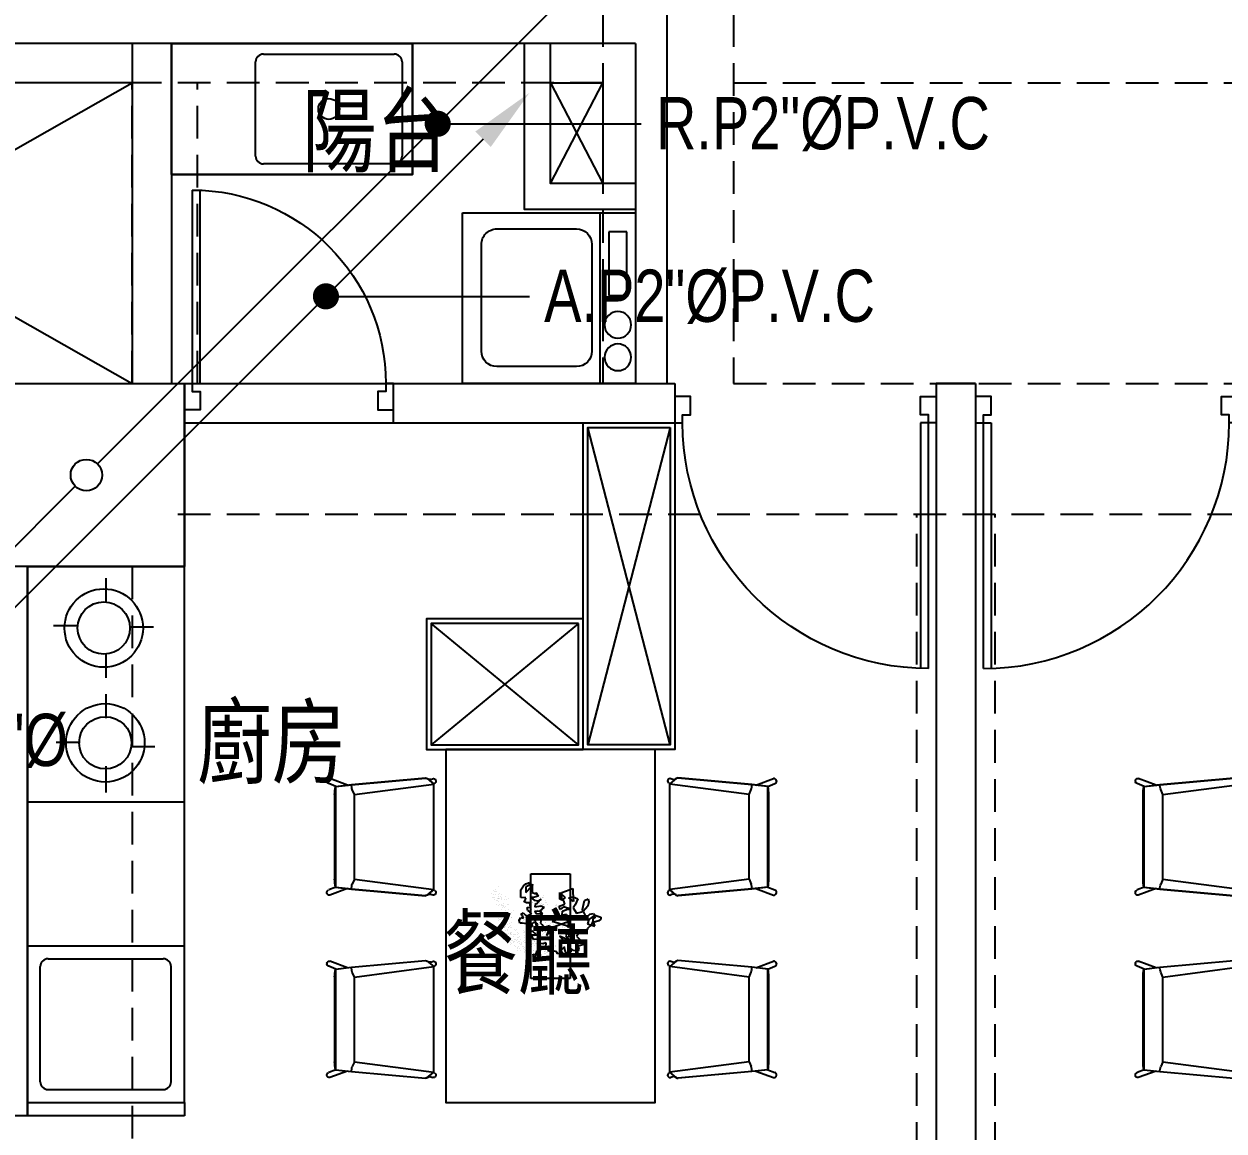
# Model space of a CAD drawing. Header units: millimetres. Extents: x 98197 to 106565, y 53890 to 60222.
# Drawn here: x 99765.8 to 100224.7, y 55384.7 to 55808.1 of the extents above; entities that cross this region are included whole.
import ezdxf

# ---------------------------------------------------------------- set-up
doc = ezdxf.new("R2010")
doc.units = ezdxf.units.MM
doc.header["$LTSCALE"] = 50
doc.header["$MEASUREMENT"] = 0
doc.linetypes.add('HIDDEN', pattern=[0.375, 0.25, -0.125])
doc.layers.get('0').update_dxf_attribs({"color": 8, "linetype": 'CONTINUOUS'})
for name, color, linetype in [('00', 7, 'HIDDEN'), ('36雨排水', 3, 'CONTINUOUS'), ('furniture', 55, 'CONTINUOUS')]:
    doc.layers.add(name, color=color, linetype=linetype)
doc.styles.add('CHINA', font='c2', dxfattribs={"bigfont": 'china'})
doc.styles.add('NOTHING', font='c2.shx', dxfattribs={"bigfont": 'china.shx'})

# ---------------------------------------------------------------- blocks, each defined once
blk = doc.blocks.new('1111111')
at = {"layer": '36雨排水', "linetype": 'Continuous'}
for p, q in [((4902.82, 3830.25), (4712.61, 3640.04)), ((4842.71, 3770.15), (4920.5, 3770.15)), ((4513.91, 3441.34), (4704.12, 3631.56))]:
    blk.add_line(p, q, dxfattribs=at)
at = {"layer": '36雨排水', "linetype": 'Continuous', "const_width": 5}
blk.add_lwpolyline([(4840.21, 3770.15, 1), (4845.21, 3770.15, 1)], format="xyb", close=True, dxfattribs=at)
at = {"layer": '36雨排水', "linetype": 'Continuous'}
blk.add_circle((4708.36, 3635.8), 6, dxfattribs=at)
at = {"layer": '36雨排水', "linetype": 'Continuous', "style": 'CHINA', "width": 0.8}
blk.add_text('R.P2"%%CP.V.C', height=20, dxfattribs=at).set_placement((4926.16, 3760.37))
blk = doc.blocks.new('6546786')
at = {"layer": '36雨排水', "color": 1, "linetype": 'Continuous'}
for p, q in [((95130.6, 56626.67), (94940.39, 56436.46)), ((95070.5, 56566.56), (95148.28, 56566.56))]:
    blk.add_line(p, q, dxfattribs=at)
at = {"layer": '36雨排水', "color": 1, "linetype": 'Continuous', "const_width": 5}
blk.add_lwpolyline([(95068, 56566.56, 1), (95073, 56566.56, 1)], format="xyb", close=True, dxfattribs=at)
at = {"layer": '36雨排水', "color": 1, "linetype": 'Continuous'}
blk.add_solid([(95127.66, 56629.62), (95133.55, 56623.72), (95148.28, 56644.35)], dxfattribs=at)
at = {"layer": '36雨排水', "color": 1, "linetype": 'Continuous', "style": 'CHINA', "width": 0.8}
blk.add_text('A.P2"%%CP.V.C', height=20, dxfattribs=at).set_placement((95153.94, 56556.79))
blk = doc.blocks.new('*U42', base_point=(556940.24, 45415.43))
for p, q in [((556890.24, 45422.93), (556890.24, 45407.93)), ((556990.24, 45422.93), (556990.24, 45407.93)), ((556893.24, 45313.93), (556893.24, 45407.93)), ((556893.24, 45407.93), (556896.24, 45407.93)), ((556896.24, 45407.93), (556896.24, 45313.93))]:
    blk.add_line(p, q)
for points in [[(556890.24, 45407.93), (556893.24, 45407.93), (556893.24, 45410.93), (556896.24, 45410.93), (556896.24, 45417.93), (556890.24, 45417.93)], [(556990.24, 45407.93), (556987.24, 45407.93), (556987.24, 45410.93), (556984.24, 45410.93), (556984.24, 45417.93), (556990.24, 45417.93)]]:
    blk.add_lwpolyline(points)
blk.add_arc((556893.24, 45407.93), 94, -90, 0)
blk = doc.blocks.new('A$C7B003574')
at = {"layer": 'furniture'}
for p, q in [((-223.33, 150.59), (-225.79, 157.36)), ((-224.9, 158.5), (-224.75, 158.5)), ((-222.82, 155.14), (-223.87, 157.84)), ((-184.26, 155.14), (-183.2, 157.84)), ((-183.75, 150.6), (-181.28, 157.36)), ((-182.17, 158.5), (-182.32, 158.5)), ((-222.8, 155.26), (-223.49, 149.1)), ((-222.8, 155.14), (-223.48, 149.11)), ((-184.27, 155.26), (-222.8, 155.26)), ((-222.8, 155.14), (-222.8, 155.26)), ((-184.27, 155.14), (-222.8, 155.14)), ((-187.31, 155.54), (-219.73, 155.54)), ((-184.27, 155.26), (-183.58, 149.11)), ((-184.27, 155.14), (-184.27, 155.26)), ((-184.27, 155.14), (-183.59, 149.11)), ((-223.49, 149.1), (-226.04, 120.82)), ((-223.48, 149.1), (-226.02, 120.82)), ((-219.72, 148.01), (-223.73, 117.67)), ((-219.72, 148.01), (-221.6, 148.8)), ((-187.35, 148.02), (-219.73, 148.02)), ((-187.35, 148.02), (-185.48, 148.8)), ((-187.35, 148.02), (-183.34, 117.67)), ((-183.59, 149.1), (-181.04, 120.82)), ((-183.58, 149.11), (-181.03, 120.83)), ((-225.81, 120.12), (-223.75, 117.67)), ((-225.8, 120.13), (-223.73, 117.67)), ((-181.27, 120.13), (-183.34, 117.67)), ((-181.26, 120.12), (-183.32, 117.67)), ((-225.45, 118.82), (-225.74, 118.09)), ((-224.07, 117.26), (-223.77, 117.69)), ((-183.32, 117.67), (-223.75, 117.67)), ((-183, 117.26), (-183.3, 117.69)), ((-181.62, 118.82), (-181.33, 118.09))]:
    blk.add_line(p, q, dxfattribs=at)
for centre, radius, start, end in [((-224.9, 157.58), 0.918, 90.0028, 194.0571), ((-224.75, 157.58), 0.918, 16.6581, 90.0028), ((-182.32, 157.58), 0.918, 90, 163.3446), ((-182.17, 157.58), 0.918, 345.9457, 90), ((-219.56, 136.75), 18.8, 90.6212, 99.926), ((-187.51, 136.75), 18.8, 80.0768, 89.3815), ((-223.34, 144.03), 5.08, 69.9514, 91.7486), ((-183.73, 144.03), 5.08, 88.2542, 110.0514), ((-225.09, 120.74), 0.956, 174.8545, 220.5619), ((-225.09, 120.74), 0.942, 174.8545, 220.5619), ((-226.88, 119.12), 1.46, 348.2591, 41.1927), ((-180.19, 119.12), 1.46, 138.8101, 191.7437), ((-181.98, 120.74), 0.942, 319.4409, 5.1483), ((-181.98, 120.74), 0.956, 319.4409, 5.1483), ((-224.84, 117.8), 0.947, 162.1265, 324.9056), ((-182.23, 117.8), 0.947, 215.0972, 17.8763)]:
    blk.add_arc(centre, radius, start, end, dxfattribs=at)
blk = doc.blocks.new('*U43', base_point=(557135.24, 45415.43))
for p, q in [((557169.24, 45422.93), (557169.24, 45496.93)), ((557172.24, 45496.93), (557172.24, 45422.93)), ((557095.24, 45407.93), (557095.24, 45422.93)), ((557169.24, 45422.93), (557095.24, 45422.93)), ((557172.24, 45422.93), (557169.24, 45422.93)), ((557175.24, 45407.93), (557175.24, 45422.93)), ((557175.24, 45407.93), (557095.24, 45407.93))]:
    blk.add_line(p, q)
for points in [[(557095.24, 45422.93), (557098.24, 45422.93), (557098.24, 45419.93), (557101.24, 45419.93), (557101.24, 45412.93), (557095.24, 45412.93)], [(557175.24, 45422.93), (557172.24, 45422.93), (557172.24, 45419.93), (557169.24, 45419.93), (557169.24, 45412.93), (557175.24, 45412.93)]]:
    blk.add_lwpolyline(points)
blk.add_arc((557172.24, 45422.93), 74, 90, 180)
blk = doc.blocks.new('A$C7FF613AF')
at = {"layer": 'furniture'}
for p, q in [((5.33, 109.63), (-9.67, 109.63)), ((-9.67, 109.63), (-9.67, 69.63)), ((5.33, 69.63), (5.33, 109.63)), ((-10.49, 101.16), (-10.49, 101.16)), ((-10.38, 101.27), (-10.38, 101.27)), ((-8.53, 102.37), (-8.78, 100.31)), ((-7.4, 99.06), (-8.53, 102.37)), ((-6.9, 102.06), (-7.4, 99.06)), ((-5.96, 100.49), (-6.9, 102.06)), ((-17.46, 96.65), (-17.46, 96.65)), ((-16.14, 96.87), (-16.14, 96.87)), ((-15.52, 97.25), (-15.52, 97.25)), ((-14.85, 97.86), (-14.85, 97.86)), ((-14.84, 98.09), (-14.84, 98.09)), ((-14.81, 98.79), (-14.81, 98.79)), ((-14.45, 97.53), (-14.45, 97.53)), ((-14.03, 98.2), (-14.03, 98.2)), ((-13.64, 98.78), (-13.64, 98.78)), ((-13.58, 96.85), (-13.58, 96.85)), ((-13.45, 96.62), (-13.45, 96.62)), ((-13.27, 96.45), (-13.27, 96.45)), ((-12.83, 97.53), (-12.83, 97.53)), ((-12.67, 98.38), (-12.67, 98.38)), ((-12.41, 97.26), (-12.41, 97.26)), ((-12.31, 99.21), (-12.31, 99.21)), ((-12.29, 99.82), (-12.29, 99.82)), ((-12.23, 97.89), (-12.23, 97.89)), ((-12.15, 98.45), (-12.15, 98.45)), ((-11.7, 98.8), (-11.7, 98.8)), ((-11.44, 98.41), (-11.44, 98.41)), ((-11.34, 98.56), (-11.34, 98.56)), ((-10.94, 98.88), (-10.94, 98.88)), ((-10.88, 96.95), (-10.88, 96.95)), ((-10.52, 100.04), (-10.52, 100.04)), ((-10.45, 97.5), (-10.45, 97.5)), ((-10.26, 97.33), (-10.26, 97.33)), ((-10.1, 99.77), (-10.1, 99.77)), ((-9.98, 98.74), (-9.98, 98.74)), ((-9.74, 99.8), (-9.74, 99.8)), ((-9.72, 97.53), (-9.72, 97.53)), ((-9.67, 97.88), (-9.67, 97.88)), ((-9.49, 100.25), (-9.49, 100.25)), ((-9.46, 98.8), (-9.46, 98.8)), ((-9.39, 96.53), (-9.39, 96.53)), ((-9.29, 97.27), (-9.29, 97.27)), ((-8.78, 100.31), (-5.96, 100.49)), ((-8.65, 98.91), (-8.65, 98.91)), ((-8.58, 98.8), (-8.58, 98.8)), ((-8.26, 96.98), (-8.26, 96.98)), ((-7.72, 96.44), (-7.72, 96.44)), ((-7.44, 98.37), (-7.44, 98.37)), ((-7.41, 100.04), (-7.41, 100.04)), ((-7.29, 99.09), (-7.29, 99.09)), ((-7.26, 98.21), (-7.26, 98.21)), ((-7.04, 99.9), (-7.04, 99.9)), ((-6.99, 99.78), (-6.99, 99.78)), ((-6.97, 97.97), (-6.97, 97.97)), ((-6.77, 99.16), (-6.77, 99.16)), ((-6.39, 97.41), (-6.39, 97.41)), ((-6.18, 97.27), (-6.18, 97.27)), ((-5.16, 96.4), (-6.08, 96.28)), ((-5.95, 99.27), (-5.95, 99.27)), ((-5.84, 96.69), (-5.84, 96.69)), ((-5.77, 98.9), (-5.77, 98.9)), ((-5.7, 96.97), (-5.7, 96.97)), ((-5.47, 98.81), (-5.47, 98.81)), ((-5.39, 96.5), (-5.39, 96.5)), ((-3.88, 96.09), (-5.16, 96.4)), ((-5.03, 96.8), (-5.03, 96.8)), ((-4.6, 99.44), (-4.6, 99.44)), ((-4.44, 99.25), (-4.44, 99.25)), ((-2.85, 98.68), (-4.43, 97.56)), ((-4.43, 97.56), (-3.82, 96.95)), ((-4.42, 99.93), (-4.42, 99.93)), ((-4.36, 98.01), (-4.36, 98.01)), ((-4.3, 100.05), (-4.3, 100.05)), ((-4.25, 99.08), (-4.25, 99.08)), ((-4.07, 99.51), (-4.07, 99.51)), ((-3.82, 96.95), (-3.88, 96.09)), ((-3.87, 99.78), (-3.87, 99.78)), ((-3.67, 96.98), (-3.67, 96.98)), ((-3.49, 97.55), (-3.49, 97.55)), ((-3.38, 98.29), (-3.38, 98.29)), ((-3.26, 99.62), (-3.26, 99.62)), ((-3.15, 97.04), (-3.15, 97.04)), ((-2.6, 98.04), (-3.09, 99.32)), ((-3.09, 99.32), (-2.85, 98.68)), ((-3.07, 99), (-3.07, 99)), ((-3.07, 97.28), (-3.07, 97.28)), ((-3, 97.07), (-3, 97.07)), ((-1.26, 97.98), (-2.6, 98.04)), ((-2.39, 97.37), (-2.39, 97.37)), ((-2.34, 97.15), (-2.34, 97.15)), ((-2.2, 97.21), (-2.2, 97.21)), ((-1.8, 97.99), (-1.8, 97.99)), ((-1.33, 96.41), (-1.33, 96.41)), ((0.2, 99.5), (-1.26, 99.14)), ((-1.26, 99.14), (-1.26, 97.98)), ((-0.98, 97.33), (-0.98, 97.33)), ((-0.46, 97.4), (-0.46, 97.4)), ((-0.39, 97.1), (-0.39, 97.1)), ((0.5, 100.3), (0.2, 99.5)), ((2.63, 100.05), (0.5, 100.3)), ((1.72, 98.96), (2.63, 100.05)), ((3.12, 97.5), (1.72, 98.96)), ((3.3, 98.53), (3.12, 97.5)), ((3.79, 100.05), (3.3, 98.53)), ((5.56, 99.44), (3.79, 100.05)), ((5.74, 98.35), (5.56, 99.44)), ((6.59, 99.02), (5.74, 98.35)), ((8.42, 99.08), (6.59, 99.02)), ((8.12, 96.7), (8.6, 98.41)), ((8.79, 97.19), (8.12, 96.7)), ((8.6, 98.41), (8.42, 99.08)), ((10.68, 96.64), (8.79, 97.19)), ((11.22, 95.36), (10.68, 96.64)), ((-21.07, 92.1), (-21.07, 92.1)), ((-20.56, 92.5), (-20.56, 92.5)), ((-20.42, 92.11), (-20.42, 92.11)), ((-20.26, 92.2), (-20.26, 92.2)), ((-20.24, 91.94), (-20.24, 91.94)), ((-20.14, 92.23), (-20.14, 92.23)), ((-19.92, 91.99), (-19.92, 91.99)), ((-19.82, 94.85), (-19.82, 94.85)), ((-19.47, 94.86), (-19.47, 94.86)), ((-19.3, 94.92), (-19.3, 94.92)), ((-19.28, 94.69), (-19.28, 94.69)), ((-18.9, 92.38), (-18.9, 92.38)), ((-18.69, 94.91), (-18.69, 94.91)), ((-18.63, 92.98), (-18.63, 92.98)), ((-18.49, 95.03), (-18.49, 95.03)), ((-18.41, 93.9), (-18.41, 93.9)), ((-18.38, 92.45), (-18.38, 92.45)), ((-18.25, 95.01), (-18.25, 95.01)), ((-17.83, 94.74), (-17.83, 94.74)), ((-17.57, 92.56), (-17.57, 92.56)), ((-17.49, 95.83), (-17.49, 95.83)), ((-17.44, 92.51), (-17.44, 92.51)), ((-17.42, 93.9), (-17.42, 93.9)), ((-17.42, 92.99), (-17.42, 92.99)), ((-17.36, 91.98), (-17.36, 91.98)), ((-17.23, 92.82), (-17.23, 92.82)), ((-17.13, 95.2), (-17.13, 95.2)), ((-17.12, 96.28), (-17.12, 96.28)), ((-17.02, 92.24), (-17.02, 92.24)), ((-16.61, 95.27), (-16.61, 95.27)), ((-16.46, 95.74), (-16.46, 95.74)), ((-16.31, 93.78), (-16.31, 93.78)), ((-16.28, 95.57), (-16.28, 95.57)), ((-16.21, 92.74), (-16.21, 92.74)), ((-16.08, 94.94), (-16.08, 94.94)), ((-16.01, 93.01), (-16.01, 93.01)), ((-15.8, 95.38), (-15.8, 95.38)), ((-15.69, 92.81), (-15.69, 92.81)), ((-15.41, 94.78), (-15.41, 94.78)), ((-15.14, 95.02), (-15.14, 95.02)), ((-14.88, 92.91), (-14.88, 92.91)), ((-14.79, 95.93), (-14.79, 95.93)), ((-14.72, 94.75), (-14.72, 94.75)), ((-14.72, 94), (-14.72, 94)), ((-14.66, 92.07), (-14.66, 92.07)), ((-14.44, 95.56), (-14.44, 95.56)), ((-14.41, 93.86), (-14.41, 93.86)), ((-14.33, 92.51), (-14.33, 92.51)), ((-14.23, 93.69), (-14.23, 93.69)), ((-14, 96.29), (-14, 96.29)), ((-13.92, 95.63), (-13.92, 95.63)), ((-13.52, 94.93), (-13.52, 94.93)), ((-13.11, 95.73), (-13.11, 95.73)), ((-12.4, 95.65), (-12.4, 95.65)), ((-12.36, 91.99), (-12.36, 91.99)), ((-12.18, 93.27), (-12.18, 93.27)), ((-12.18, 91.82), (-12.18, 91.82)), ((-12.17, 95.96), (-12.17, 95.96)), ((-12.11, 94.04), (-12.11, 94.04)), ((-12.04, 92.11), (-12.04, 92.11)), ((-12.02, 95.02), (-12.02, 95.02)), ((-11.75, 95.91), (-11.75, 95.91)), ((-11.6, 94.76), (-11.6, 94.76)), ((-11.4, 94.74), (-11.4, 94.74)), ((-11.23, 95.98), (-11.23, 95.98)), ((-11.22, 94.57), (-11.22, 94.57)), ((-11.22, 92.52), (-11.22, 92.52)), ((-10.89, 96.29), (-10.89, 96.29)), ((-10.83, 93.45), (-10.83, 93.45)), ((-10.82, 95.02), (-10.82, 95.02)), ((-10.79, 92.25), (-10.79, 92.25)), ((-10.75, 93.1), (-10.75, 93.1)), ((-10.41, 96.09), (-10.41, 96.09)), ((-10.35, 93.77), (-10.35, 93.77)), ((-10.31, 93.51), (-10.31, 93.51)), ((-10.08, 93.79), (-10.08, 93.79)), ((-9.61, 95.95), (-9.61, 95.95)), ((-9.55, 94.02), (-9.55, 94.02)), ((-9.49, 93.62), (-9.49, 93.62)), ((-9.48, 92.1), (-9.48, 92.1)), ((-8.64, 94.76), (-9.43, 92.93)), ((-9.43, 92.93), (-7.54, 92.93)), ((-9.35, 92.86), (-9.35, 92.86)), ((-9.17, 92.69), (-9.17, 92.69)), ((-9.06, 96.27), (-9.06, 96.27)), ((-7.54, 92.93), (-9.06, 91.53)), ((-8.91, 95.03), (-8.91, 95.03)), ((-7.3, 94.69), (-8.64, 94.76)), ((-8.54, 96.34), (-8.54, 96.34)), ((-8.49, 94.76), (-8.49, 94.76)), ((-8.4, 95.62), (-8.4, 95.62)), ((-8.3, 91.9), (-8.3, 91.9)), ((-8.21, 95.45), (-8.21, 95.45)), ((-8.2, 95.06), (-8.2, 95.06)), ((-8.14, 93.13), (-8.14, 93.13)), ((-8.13, 93.8), (-8.13, 93.8)), ((-8.1, 92.53), (-8.1, 92.53)), ((-7.78, 96.3), (-7.78, 96.3)), ((-7.68, 92.26), (-7.68, 92.26)), ((-7.61, 93.87), (-7.61, 93.87)), ((-7.34, 94.65), (-7.34, 94.65)), ((-6.38, 94.88), (-7.3, 94.69)), ((-6.97, 93.79), (-6.97, 93.79)), ((-6.85, 94.12), (-6.85, 94.12)), ((-6.8, 93.98), (-6.8, 93.98)), ((-6.78, 92.19), (-6.78, 92.19)), ((-6.08, 96.28), (-6.5, 95.55)), ((-6.5, 95.55), (-6.38, 94.88)), ((-6.35, 93.74), (-6.35, 93.74)), ((-6.16, 93.57), (-6.16, 93.57)), ((-5.79, 95.04), (-5.79, 95.04)), ((-5.64, 95.05), (-5.64, 95.05)), ((-5.58, 93.12), (-5.58, 93.12)), ((-5.44, 94.15), (-5.44, 94.15)), ((-5.37, 94.77), (-5.37, 94.77)), ((-5.29, 92.77), (-5.29, 92.77)), ((-5.21, 96.33), (-5.21, 96.33)), ((-4.99, 92.53), (-4.99, 92.53)), ((-4.92, 94.22), (-4.92, 94.22)), ((-4.66, 96.3), (-4.66, 96.3)), ((-4.57, 92.26), (-4.57, 92.26)), ((-4.34, 95.53), (-4.34, 95.53)), ((-4.3, 91.86), (-4.3, 91.86)), ((-4.29, 96.08), (-4.29, 96.08)), ((-4.23, 94.15), (-4.23, 94.15)), ((-4.17, 92.23), (-4.17, 92.23)), ((-4.11, 94.33), (-4.11, 94.33)), ((-3.85, 93.8), (-3.85, 93.8)), ((-2.67, 90.62), (-3.76, 93.17)), ((-3.76, 93.17), (-1.02, 89.89)), ((-3.19, 91.86), (-3.19, 91.86)), ((-2.94, 95.14), (-2.94, 95.14)), ((-2.88, 93.22), (-2.88, 93.22)), ((-2.79, 91.89), (-1.75, 93.42)), ((-2.54, 89.34), (-2.79, 91.89)), ((-1.2, 92.2), (-2.67, 90.62)), ((-1.87, 92.54), (-1.87, 92.54)), ((-1.83, 92.04), (-1.83, 92.04)), ((-1.75, 93.42), (-1.2, 92.2)), ((-1.73, 96.07), (-1.73, 96.07)), ((-1.61, 92.21), (-1.61, 92.21)), ((-1.55, 96.31), (-1.55, 96.31)), ((-1.45, 92.27), (-1.45, 92.27)), ((-1.31, 92.11), (-1.31, 92.11)), ((-1.29, 92.74), (-1.29, 92.74)), ((-1.11, 92.57), (-1.11, 92.57)), ((-0.5, 92.22), (-0.5, 92.22)), ((-0.24, 91.77), (-0.24, 91.77)), ((1.27, 93.54), (3.07, 95.27)), ((5.02, 95.16), (1.27, 93.54)), ((3.07, 95.27), (4.9, 93.41)), ((3.71, 93.23), (5.02, 95.16)), ((4.52, 91.41), (3.71, 93.23)), ((4.9, 93.41), (4.52, 91.41)), ((7.75, 93.54), (9.09, 94.88)), ((8.67, 92.44), (7.75, 93.54)), ((10.07, 92.26), (8.67, 92.44)), ((9.09, 94.88), (11.22, 95.36)), ((11.41, 91.77), (10.07, 92.26)), ((11.89, 90.49), (11.41, 91.77)), ((-22.06, 87.49), (-22.06, 87.49)), ((-21.63, 87.22), (-21.63, 87.22)), ((-20.15, 89.63), (-20.15, 89.63)), ((-19.86, 90.06), (-19.86, 90.06)), ((-19.75, 90), (-19.75, 90)), ((-19.37, 91.14), (-19.37, 91.14)), ((-19.34, 89.74), (-19.34, 89.74)), ((-19.33, 89.73), (-19.33, 89.73)), ((-19.33, 87.47), (-19.33, 87.47)), ((-19.15, 87.31), (-19.15, 87.31)), ((-18.94, 87.5), (-18.94, 87.5)), ((-18.62, 91.27), (-18.62, 91.27)), ((-18.57, 91.05), (-18.57, 91.05)), ((-18.52, 87.23), (-18.52, 87.23)), ((-18.5, 89.13), (-18.5, 89.13)), ((-18.44, 87.2), (-18.44, 87.2)), ((-18.42, 87.27), (-18.42, 87.27)), ((-18.37, 90.23), (-18.37, 90.23)), ((-18.19, 90.06), (-18.19, 90.06)), ((-17.98, 89.91), (-17.98, 89.91)), ((-17.81, 88.76), (-17.81, 88.76)), ((-17.46, 89.98), (-17.46, 89.98)), ((-17.32, 89.26), (-17.32, 89.26)), ((-17.3, 90.05), (-17.3, 90.05)), ((-17.24, 88.12), (-17.24, 88.12)), ((-15.95, 91.09), (-15.95, 91.09)), ((-15.5, 91.27), (-15.5, 91.27)), ((-15.37, 91.11), (-15.37, 91.11)), ((-13.91, 88.47), (-14.17, 87.31)), ((-14.17, 87.31), (-13.5, 86.38)), ((-12.98, 88.47), (-13.91, 88.47)), ((-13.85, 87.87), (-13.85, 87.87)), ((-13.27, 87.22), (-13.27, 87.22)), ((-13.03, 87.98), (-13.03, 87.98)), ((-11.27, 88.78), (-12.98, 88.47)), ((-12.71, 87.51), (-12.71, 87.51)), ((-12.39, 91.28), (-12.39, 91.28)), ((-12.29, 87.24), (-12.29, 87.24)), ((-12.26, 88.26), (-12.26, 88.26)), ((-11.92, 88.25), (-11.92, 88.25)), ((-11.67, 88.16), (-11.67, 88.16)), ((-11.58, 88.78), (-11.58, 88.78)), ((-10.46, 87.51), (-11.32, 86.11)), ((-11.31, 91.02), (-11.31, 91.02)), ((-9.63, 87.91), (-11.27, 88.78)), ((-11.27, 87.35), (-11.27, 87.35)), ((-11.26, 90.8), (-11.26, 90.8)), ((-11.15, 88.22), (-11.15, 88.22)), ((-11.08, 87.18), (-11.08, 87.18)), ((-10.74, 87.69), (-9.63, 87.91)), ((-9.63, 86.28), (-10.74, 87.69)), ((-10.69, 91.17), (-10.69, 91.17)), ((-10.63, 89.24), (-10.63, 89.24)), ((-10.56, 87.32), (-10.56, 87.32)), ((-9.67, 87.15), (-10.46, 87.51)), ((-10.34, 88.33), (-10.34, 88.33)), ((-9.79, 91.65), (-10.1, 90.37)), ((-10.1, 90.37), (-9.12, 89.64)), ((-9.9, 90.98), (-9.9, 90.98)), ((-9.06, 91.53), (-9.79, 91.65)), ((-9.42, 90.17), (-9.42, 90.17)), ((-9.38, 91.05), (-9.38, 91.05)), ((-9.36, 88.24), (-9.36, 88.24)), ((-9.28, 91.28), (-9.28, 91.28)), ((-9.26, 89.14), (-9.26, 89.14)), ((-9.12, 89.64), (-9.25, 88.73)), ((-9.25, 88.73), (-8.39, 87.94)), ((-8.98, 88.51), (-8.98, 88.51)), ((-8.57, 91.15), (-8.57, 91.15)), ((-8.47, 88.78), (-8.47, 88.78)), ((-8.46, 88.58), (-8.46, 88.58)), ((-8.39, 87.94), (-7.17, 88.91)), ((-8.26, 88.23), (-8.26, 88.23)), ((-7.78, 88.42), (-8.21, 86.96)), ((-8.07, 91.2), (-8.07, 91.2)), ((-8.01, 89.28), (-8.01, 89.28)), ((-7.42, 89.76), (-7.78, 88.42)), ((-7.65, 88.69), (-7.65, 88.69)), ((-7.17, 88.91), (-7.42, 89.76)), ((-7.3, 90.98), (-7.3, 90.98)), ((-7.21, 91.33), (-7.21, 91.33)), ((-7.12, 90.82), (-7.12, 90.82)), ((-6.69, 91.4), (-6.69, 91.4)), ((-6.49, 87.52), (-6.49, 87.52)), ((-6.29, 88.86), (-6.29, 88.86)), ((-6.25, 90.02), (-6.25, 90.02)), ((-6.16, 91.29), (-6.16, 91.29)), ((-6.06, 87.25), (-6.06, 87.25)), ((-5.59, 91.53), (-6.02, 90.74)), ((-6.02, 90.74), (-2.54, 89.34)), ((-5.96, 88.55), (-5.16, 89.46)), ((-5.83, 87.51), (-5.96, 88.55)), ((-5.88, 91.51), (-5.88, 91.51)), ((-5.55, 86.33), (-5.83, 87.51)), ((-5.77, 88.93), (-5.77, 88.93)), ((-4.19, 90.49), (-5.59, 91.53)), ((-5.51, 91.19), (-5.51, 91.19)), ((-5.45, 89.26), (-5.45, 89.26)), ((-5.39, 87.34), (-5.39, 87.34)), ((-5.35, 88.79), (-5.35, 88.79)), ((-5.26, 89.11), (-5.26, 89.11)), ((-5.16, 89.46), (-4.19, 90.49)), ((-5.07, 88.94), (-5.07, 88.94)), ((-4.96, 89.04), (-4.96, 89.04)), ((-4.52, 91.69), (-4.52, 91.69)), ((-4.2, 88.14), (-4.2, 88.14)), ((-4.18, 90.03), (-4.18, 90.03)), ((-4.11, 91.69), (-4.11, 91.69)), ((-4.1, 90.3), (-4.1, 90.3)), ((-4.04, 88.37), (-4.04, 88.37)), ((-4, 91.75), (-4, 91.75)), ((-3.6, 89.22), (-3.6, 89.22)), ((-3.37, 87.52), (-3.37, 87.52)), ((-3.24, 90.9), (-3.24, 90.9)), ((-3.21, 87.23), (-3.21, 87.23)), ((-3.08, 89.29), (-3.08, 89.29)), ((-3.05, 91.3), (-3.05, 91.3)), ((-2.95, 87.26), (-2.95, 87.26)), ((-2.81, 91.29), (-2.81, 91.29)), ((-2.69, 87.44), (-2.69, 87.44)), ((-2.27, 89.39), (-2.27, 89.39)), ((-2.24, 88.79), (-2.24, 88.79)), ((-1.57, 87.75), (3.91, 89.46)), ((1.54, 86.84), (-1.57, 87.75)), ((-1.55, 90.29), (-1.55, 90.29)), ((-1.48, 88.36), (-1.48, 88.36)), ((-1.19, 89.02), (-1.19, 89.02)), ((-1.07, 90.03), (-1.07, 90.03)), ((-1.02, 89.89), (5.38, 87.57)), ((-0.91, 89.57), (-0.91, 89.57)), ((-0.64, 89.76), (-0.64, 89.76)), ((-0.39, 89.64), (-0.39, 89.64)), ((-0.26, 87.53), (-0.26, 87.53)), ((-0.2, 91.32), (-0.2, 91.32)), ((-0.2, 88.11), (-0.2, 88.11)), ((-0.13, 89.4), (-0.13, 89.4)), ((-0.07, 87.47), (-0.07, 87.47)), ((-0.02, 87.94), (-0.02, 87.94)), ((0.07, 91.3), (0.07, 91.3)), ((0.16, 87.26), (0.16, 87.26)), ((0.43, 89.75), (0.43, 89.75)), ((0.76, 90.86), (0.76, 90.86)), ((0.87, 88.8), (0.87, 88.8)), ((0.94, 90.69), (0.94, 90.69)), ((1.16, 90.38), (1.16, 90.38)), ((1.22, 88.46), (1.22, 88.46)), ((1.35, 87.28), (1.35, 87.28)), ((5.38, 87.57), (1.54, 86.84)), ((2.31, 90), (2.31, 90)), ((2.47, 89.77), (2.47, 89.77)), ((2.81, 88.98), (2.81, 88.98)), ((3.12, 90.1), (3.12, 90.1)), ((3.84, 88.49), (3.84, 88.49)), ((3.86, 88.02), (3.86, 88.02)), ((3.91, 89.46), (4.64, 90.19)), ((3.99, 88.8), (3.99, 88.8)), ((4.04, 87.64), (4.04, 87.64)), ((4.64, 90.19), (4.71, 86.66)), ((5.19, 87.55), (5.19, 87.55)), ((13.3, 89.22), (11.89, 90.49)), ((11.89, 88.73), (14.7, 89.7)), ((12.5, 87.08), (11.89, 88.73)), ((14.12, 87.48), (13.3, 89.22)), ((15, 87.94), (14.09, 88.18)), ((14.09, 88.18), (14.15, 86.78)), ((14.7, 89.7), (14.12, 87.48)), ((16.34, 87.63), (15, 87.94)), ((17.01, 87.02), (16.34, 87.63)), ((-21.92, 86.81), (-21.92, 86.81)), ((-21.52, 84.27), (-21.52, 84.27)), ((-21.25, 84.99), (-21.25, 84.99)), ((-21.14, 87.1), (-21.14, 87.1)), ((-21.11, 86.91), (-21.11, 86.91)), ((-21.08, 85.17), (-21.08, 85.17)), ((-21.02, 83.25), (-21.02, 83.25)), ((-21, 84.34), (-21, 84.34)), ((-20.83, 84.72), (-20.83, 84.72)), ((-20.29, 84.72), (-20.29, 84.72)), ((-20.19, 84.45), (-20.19, 84.45)), ((-20.12, 86.25), (-20.12, 86.25)), ((-20.1, 84.55), (-20.1, 84.55)), ((-19.75, 87.09), (-19.75, 87.09)), ((-19.73, 86.21), (-19.73, 86.21)), ((-19.67, 84.28), (-19.67, 84.28)), ((-19.31, 83.75), (-19.31, 83.75)), ((-19.23, 87.16), (-19.23, 87.16)), ((-19.23, 83.75), (-19.23, 83.75)), ((-18.83, 84.62), (-18.83, 84.62)), ((-18.32, 83.34), (-18.32, 83.34)), ((-18.31, 84.69), (-18.31, 84.69)), ((-18.28, 86.51), (-18.28, 86.51)), ((-18.13, 84.99), (-18.13, 84.99)), ((-17.71, 84.72), (-17.71, 84.72)), ((-17.49, 84.8), (-17.49, 84.8)), ((-17.17, 86.2), (-17.17, 86.2)), ((-17.11, 84.27), (-17.11, 84.27)), ((-17, 86.26), (-17, 86.26)), ((-16.19, 83.76), (-16.19, 83.76)), ((-12.93, 85.62), (-13.53, 85.02)), ((-13.53, 85.02), (-12.69, 84.55)), ((-13.5, 86.38), (-12.46, 86.66)), ((-13.2, 85.29), (-13.2, 85.29)), ((-12.46, 86.66), (-12.93, 85.62)), ((-12.92, 85.4), (-12.92, 85.4)), ((-12.69, 84.55), (-11.7, 85.48)), ((-12.11, 85.51), (-12.11, 85.51)), ((-11.85, 86.33), (-11.85, 86.33)), ((-11.7, 85.48), (-11.01, 86.07)), ((-11.32, 86.11), (-10.34, 85.32)), ((-10.89, 83.74), (-11.13, 82.58)), ((-11.01, 86.07), (-10.15, 85.78)), ((-10.04, 84.16), (-10.89, 83.74)), ((-10.89, 83.74), (-10.89, 83.74)), ((-10.77, 86.27), (-10.77, 86.27)), ((-10.34, 85.32), (-9.49, 85.2)), ((-10.21, 86.39), (-10.21, 86.39)), ((-10.15, 85.78), (-9.63, 86.28)), ((-9.49, 85.2), (-10.04, 84.16)), ((-9.83, 83.22), (-9.83, 83.22)), ((-8.21, 86.96), (-9.67, 87.15)), ((-9.49, 85.2), (-9.49, 85.2)), ((-9.49, 85.2), (-9.49, 85.2)), ((-9.31, 83.29), (-9.31, 83.29)), ((-8.5, 83.4), (-8.5, 83.4)), ((-5.59, 86.17), (-8.21, 86.96)), ((-8.21, 86.96), (-5.55, 86.33)), ((-8.21, 83.98), (-7.78, 84.77)), ((-7.6, 84.04), (-8.21, 83.98)), ((-8.06, 86.04), (-8.06, 86.04)), ((-7.88, 85.42), (-7.88, 85.42)), ((-7.78, 84.77), (-5.16, 84.95)), ((-7.66, 86.28), (-7.66, 86.28)), ((-6.38, 83.92), (-7.6, 84.04)), ((-7.54, 86.11), (-7.54, 86.11)), ((-7.17, 83.59), (-7.17, 83.59)), ((-7.14, 83.57), (-7.14, 83.57)), ((-6.98, 83.43), (-6.98, 83.43)), ((-6.85, 83.77), (-6.85, 83.77)), ((-6.73, 86.22), (-6.73, 86.22)), ((-6.62, 83.64), (-6.62, 83.64)), ((-6.59, 86.41), (-6.59, 86.41)), ((-6.53, 84.49), (-6.53, 84.49)), ((-5.65, 83.31), (-6.38, 83.92)), ((-6.21, 86.35), (-6.21, 86.35)), ((-6.17, 83.74), (-5.59, 86.17)), ((-5.16, 84.95), (-6.17, 83.74)), ((-6.11, 82.63), (-6.11, 82.63)), ((-6.03, 86.18), (-6.03, 86.18)), ((-5.8, 83.75), (-5.8, 83.75)), ((-5.68, 85.01), (-5.68, 85.01)), ((-4.68, 82.4), (-5.65, 83.31)), ((-5.37, 86.4), (-5.37, 86.4)), ((-5.33, 85.41), (-5.33, 85.41)), ((-5.26, 84.75), (-5.26, 84.75)), ((-5.26, 83.48), (-5.26, 83.48)), ((-5.16, 85.38), (-5.16, 85.38)), ((-4.85, 86.46), (-4.85, 86.46)), ((-4.55, 86.28), (-4.55, 86.28)), ((-4.04, 86.57), (-4.04, 86.57)), ((-3.98, 86.45), (-3.98, 86.45)), ((-3.02, 87.06), (-3.02, 87.06)), ((-2.68, 86.75), (-2.68, 86.75)), ((-2.16, 86.82), (-2.16, 86.82)), ((-2.15, 86.26), (-2.15, 86.26)), ((-1.43, 86.29), (-1.43, 86.29)), ((-1.42, 86.43), (-1.42, 86.43)), ((-1.34, 86.93), (-1.34, 86.93)), ((-1.16, 85.35), (-1.16, 85.35)), ((-0.62, 83.78), (-0.62, 83.78)), ((-0.42, 84.46), (-0.42, 84.46)), ((0.01, 87.11), (0.01, 87.11)), ((0.06, 83.62), (0.06, 83.62)), ((0.54, 87.17), (0.54, 87.17)), ((0.85, 87.14), (0.85, 87.14)), ((1.48, 83.31), (1.17, 81.97)), ((1.28, 86.53), (1.28, 86.53)), ((2.82, 82.21), (1.48, 83.31)), ((1.68, 86.29), (1.68, 86.29)), ((1.85, 86.23), (1.85, 86.23)), ((2.03, 86.06), (2.03, 86.06)), ((3.91, 85.14), (2.21, 85.44)), ((2.21, 85.44), (2.45, 83.92)), ((2.45, 83.92), (3.97, 83.25)), ((5.56, 83.19), (2.82, 82.21)), ((4.71, 86.66), (3.91, 85.14)), ((3.97, 83.25), (5.56, 83.19)), ((4.86, 87.11), (4.86, 87.11)), ((6.47, 82.64), (7.69, 84.65)), ((7.26, 81.55), (6.47, 82.64)), ((7.69, 84.65), (10.31, 84.1)), ((10.31, 84.1), (10.07, 83.25)), ((10.07, 83.25), (10.86, 79.78)), ((10.31, 84.1), (11.04, 85.62)), ((12.02, 81.97), (10.31, 84.1)), ((11.04, 85.62), (11.77, 86.05)), ((11.77, 86.05), (12.81, 85.02)), ((14.76, 85.5), (12.5, 87.08)), ((12.81, 85.02), (14.27, 84.77)), ((14.15, 86.78), (15.16, 86.11)), ((14.27, 84.77), (14.76, 85.5)), ((14.76, 85.5), (17.07, 86.17)), ((15.16, 86.11), (14.76, 85.5)), ((17.07, 86.17), (17.01, 87.02)), ((-24.54, 78.69), (-24.54, 78.69)), ((-23.92, 78.73), (-23.92, 78.73)), ((-23.73, 78.8), (-23.73, 78.8)), ((-23.45, 79.41), (-23.45, 79.41)), ((-22.77, 81.52), (-22.77, 81.52)), ((-22.75, 79.97), (-22.75, 79.97)), ((-22.37, 78.98), (-22.37, 78.98)), ((-22.33, 79.7), (-22.33, 79.7)), ((-22.2, 79.21), (-22.2, 79.21)), ((-22.16, 80.4), (-22.16, 80.4)), ((-22.1, 78.47), (-22.1, 78.47)), ((-22.01, 79.04), (-22.01, 79.04)), ((-21.96, 81.62), (-21.96, 81.62)), ((-21.85, 79.05), (-21.85, 79.05)), ((-21.62, 81.24), (-21.62, 81.24)), ((-21.14, 78.24), (-21.14, 78.24)), ((-21.06, 81.79), (-21.06, 81.79)), ((-21.03, 79.16), (-21.03, 79.16)), ((-20.95, 81.32), (-20.95, 81.32)), ((-20.89, 79.39), (-20.89, 79.39)), ((-20.81, 78.74), (-20.81, 78.74)), ((-20.6, 81.8), (-20.6, 81.8)), ((-20.44, 82.48), (-20.44, 82.48)), ((-20.19, 81), (-20.19, 81)), ((-20.08, 81.87), (-20.08, 81.87)), ((-20.02, 82.21), (-20.02, 82.21)), ((-19.68, 79.33), (-19.68, 79.33)), ((-19.6, 82.36), (-19.6, 82.36)), ((-19.48, 78.5), (-19.48, 78.5)), ((-19.26, 81.98), (-19.26, 81.98)), ((-19.15, 79.4), (-19.15, 79.4)), ((-18.5, 81.25), (-18.5, 81.25)), ((-18.25, 81.42), (-18.25, 81.42)), ((-18.14, 79.12), (-18.14, 79.12)), ((-11.68, 78.81), (-13.57, 78.74)), ((-13.57, 78.74), (-13.51, 77.34)), ((-11.38, 80.75), (-12.35, 80.21)), ((-12.35, 80.21), (-11.74, 79.48)), ((-11.74, 79.48), (-11.68, 78.81)), ((-10.04, 80.69), (-11.38, 80.75)), ((-11.13, 82.58), (-9.85, 82.4)), ((-9.85, 82.4), (-10.04, 80.69)), ((-9.85, 82.4), (-9.85, 82.4)), ((-9.73, 78.74), (-8.45, 79.66)), ((-8.7, 78.68), (-9.73, 78.74)), ((-9.11, 80.54), (-9.11, 80.54)), ((-8.91, 80.75), (-8.91, 80.75)), ((-6.87, 78.14), (-8.7, 78.68)), ((-8.45, 79.66), (-6.87, 80.02)), ((-8.39, 80.82), (-8.39, 80.82)), ((-8.35, 78.76), (-8.35, 78.76)), ((-8.03, 81.42), (-8.21, 82.21)), ((-8.21, 82.21), (-8.21, 82.21)), ((-8.21, 82.21), (-5.89, 81.91)), ((-8.12, 80.84), (-8.12, 80.84)), ((-7.42, 81.06), (-8.03, 81.42)), ((-7.99, 78.28), (-7.99, 78.28)), ((-7.98, 82.5), (-7.98, 82.5)), ((-7.94, 80.67), (-7.94, 80.67)), ((-7.84, 76.73), (-6.87, 78.14)), ((-7.76, 81.57), (-7.76, 81.57)), ((-7.69, 79.64), (-7.69, 79.64)), ((-7.57, 80.93), (-7.57, 80.93)), ((-7.56, 82.24), (-7.56, 82.24)), ((-7.47, 78.35), (-7.47, 78.35)), ((-6.29, 79.69), (-7.42, 81.06)), ((-7.18, 80), (-7.18, 80)), ((-7.07, 79.87), (-7.07, 79.87)), ((-6.87, 80.02), (-5.71, 79.35)), ((-6.76, 79.73), (-6.76, 79.73)), ((-6.65, 78.46), (-6.65, 78.46)), ((-6.47, 82.56), (-6.47, 82.56)), ((-6.41, 80.63), (-6.41, 80.63)), ((-6.34, 78.71), (-6.34, 78.71)), ((-5.71, 79.35), (-6.29, 79.69)), ((-6.22, 81.11), (-6.22, 81.11)), ((-6.08, 78.96), (-6.08, 78.96)), ((-6.04, 81.27), (-6.04, 81.27)), ((-5.89, 81.91), (-4.68, 82.4)), ((-5.89, 78.79), (-5.89, 78.79)), ((-5.7, 81.17), (-5.7, 81.17)), ((-5.29, 78.64), (-5.29, 78.64)), ((-5.24, 78.76), (-5.24, 78.76)), ((-5.2, 81.56), (-5.2, 81.56)), ((-5.12, 81.72), (-5.12, 81.72)), ((-4.93, 81.55), (-4.93, 81.55)), ((-4.88, 81.28), (-4.88, 81.28)), ((-4.87, 82.51), (-4.87, 82.51)), ((-4.77, 78.71), (-4.77, 78.71)), ((-4.45, 82.24), (-4.45, 82.24)), ((-4.06, 80.75), (-4.06, 80.75)), ((-4.06, 80.01), (-4.06, 80.01)), ((-3.79, 80.67), (-3.79, 80.67)), ((-3.52, 81.46), (-3.52, 81.46)), ((-0.31, 81.88), (-0.31, 81.88)), ((0.12, 81.69), (0.12, 81.69)), ((0.18, 81.28), (0.18, 81.28)), ((0.5, 81.99), (0.5, 81.99)), ((1.17, 81.97), (3.3, 81.3)), ((2.88, 80.02), (1.36, 79.29)), ((1.36, 79.29), (1.36, 76.73)), ((1.36, 76.73), (3.37, 78.68)), ((3.37, 78.68), (2.12, 79.66)), ((2.12, 79.66), (2.12, 76.73)), ((3.3, 81.3), (2.88, 80.02)), ((6.59, 80.21), (4.77, 78.81)), ((4.77, 78.81), (6.49, 78.47)), ((6.39, 76.73), (6.59, 80.21)), ((6.49, 78.47), (8.24, 79.17)), ((8.24, 79.17), (7.26, 81.55)), ((10.86, 79.78), (12.26, 79.17)), ((12.44, 80.39), (12.02, 81.97)), ((12.26, 79.17), (12.44, 80.39)), ((-24.63, 77.19), (-24.63, 77.19)), ((-24.15, 77.36), (-24.15, 77.36)), ((-24.14, 76.16), (-24.14, 76.16)), ((-23.62, 76.23), (-23.62, 76.23)), ((-23.39, 77.48), (-23.39, 77.48)), ((-23.32, 75.55), (-23.32, 75.55)), ((-23.11, 76.23), (-23.11, 76.23)), ((-22.97, 76.28), (-22.97, 76.28)), ((-21.97, 74.62), (-21.97, 74.62)), ((-21.94, 77.47), (-21.94, 77.47)), ((-21.52, 77.2), (-21.52, 77.2)), ((-20.83, 77.47), (-20.83, 77.47)), ((-13.51, 77.34), (-13.51, 75.73)), ((-13.51, 75.73), (-12.53, 74.18)), ((-12.53, 74.18), (-11.62, 73.51)), ((-11.62, 75.73), (-11.62, 76.73)), ((-11.62, 76.73), (-9.43, 74.54)), ((-11.62, 74.6), (-11.62, 75.73)), ((-10.34, 74.06), (-11.62, 74.6)), ((-11.62, 73.51), (-10.22, 72.9)), ((-10.22, 72.9), (-10.34, 74.06)), ((-9.43, 74.54), (-9, 73.63)), ((-9.21, 76.73), (-7.84, 77.34)), ((-9.21, 74.09), (-9.21, 76.73)), ((-9, 73.63), (-9.21, 74.09)), ((-8.9, 77.91), (-8.9, 77.91)), ((-7.84, 77.34), (-7.84, 76.73)), ((-7.84, 76.73), (-7.84, 76.73)), ((-5.02, 77.99), (-5.02, 77.99)), ((2.12, 76.73), (6.39, 75.23)), ((6.39, 75.23), (6.39, 76.73)), ((-9.67, 69.63), (5.33, 69.63))]:
    blk.add_line(p, q, dxfattribs=at)
blk = doc.blocks.new('BOXC', base_point=(3877.978, 1738.882))
for p, q in [((3877.478, 1739.882), (3877.478, 1738.882)), ((3878.478, 1739.882), (3877.478, 1739.882)), ((3878.478, 1738.882), (3878.478, 1739.882)), ((3877.478, 1738.882), (3878.478, 1738.882))]:
    blk.add_line(p, q)
blk = doc.blocks.new('$$FUFA4')
for p, q in [((0, 66.19), (0, 0)), ((65.27, 66.19), (0, 66.19)), ((65.27, 0), (65.27, 66.19)), ((0, 52.66), (65.27, 52.66)), ((53.21, 49.52), (12.4, 49.52)), ((6.46, 43.58), (6.46, 13.19)), ((59.15, 13.19), (59.15, 43.58)), ((12.4, 7.25), (53.21, 7.25)), ((0, 0), (65.27, 0))]:
    blk.add_line(p, q)
for centre in [(10.03, 59.43), (22.44, 59.43)]:
    blk.add_circle(centre, 5.1)
for centre, start, end in [((12.4, 43.58), 90, 180), ((53.21, 43.58), 0, 90), ((12.4, 13.19), 180, 270), ((53.21, 13.19), 270, 0)]:
    blk.add_arc(centre, 5.94, start, end)
at = {"xscale": 6.968723676982174, "yscale": -24.39968830585457, "zscale": 6.968723676982174, "rotation": 90.00000000002778}
blk.add_blockref('BOXC', (33.65, 59.43), dxfattribs=at)

msp = doc.modelspace()

# ---------------------------------------------------------------- linework, layer by layer
for p, q in [((100011.654, 55925.566), (100011.654, 55800.566)), ((99999.654, 55800.566), (99589.654, 55800.566)), ((99807.154, 55800.566), (99807.154, 55670.566)), ((99822.154, 55800.566), (99822.154, 55670.566)), ((99822.154, 55800.566), (99914.386, 55800.566)), ((99822.154, 55750.566), (99822.154, 55800.566)), ((99914.386, 55800.566), (99822.154, 55800.566)), ((99857.386, 55796.566), (99907.386, 55796.566)), ((99914.386, 55800.566), (99914.386, 55750.566)), ((99999.654, 55800.566), (99999.654, 55670.566)), ((100011.654, 55800.566), (100011.654, 55670.566)), ((99854.386, 55757.566), (99854.386, 55793.566)), ((99910.386, 55793.566), (99910.386, 55757.566)), ((99604.654, 55670.566), (99807.154, 55785.566)), ((99604.654, 55785.566), (99807.154, 55670.566)), ((99807.154, 55785.566), (99604.654, 55785.566)), ((99967.154, 55747.066), (99987.154, 55785.566)), ((99967.154, 55785.566), (99987.154, 55747.066)), ((99914.386, 55750.566), (99822.154, 55750.566)), ((99907.386, 55754.566), (99857.386, 55754.566)), ((99718.154, 55670.566), (99827.154, 55670.566)), ((99907.154, 55670.566), (100014.654, 55670.566)), ((100114.654, 55670.566), (100114.654, 54985.566)), ((100129.654, 55670.566), (100114.654, 55670.566)), ((100114.654, 55670.566), (100114.654, 54985.566)), ((100114.654, 55670.566), (100129.654, 55670.566)), ((100129.654, 55670.566), (100129.654, 54985.566)), ((100129.654, 55670.566), (100129.654, 54985.566)), ((99907.154, 55655.566), (100014.654, 55655.566)), ((99767.154, 55600.566), (99767.154, 55390.566)), ((99767.154, 55600.566), (99827.154, 55600.566)), ((99767.154, 55395.566), (99767.154, 55600.566)), ((99827.154, 55395.566), (99827.154, 55600.566)), ((99797.154, 55596.106), (99797.154, 55587.183)), ((99786.233, 55577.87), (99777.069, 55577.87)), ((99815.264, 55577.388), (99806.1, 55577.388)), ((99797.154, 55566.925), (99797.154, 55558.002)), ((99797.154, 55551.732), (99797.154, 55542.568)), ((99787.22, 55533.255), (99778.056, 55533.255)), ((99815.857, 55531.567), (99806.692, 55531.567)), ((99797.154, 55524.239), (99797.154, 55514.111)), ((99767.154, 55510.566), (99827.154, 55510.566)), ((99767.154, 55455.566), (99827.154, 55455.566)), ((99775.03, 55450.566), (99819.03, 55450.566)), ((99772.03, 55403.563), (99772.03, 55447.566)), ((99822.03, 55403.566), (99822.03, 55447.566)), ((99775.03, 55400.566), (99819.03, 55400.566)), ((99767.154, 55395.566), (99827.154, 55395.566)), ((99767.154, 55390.566), (99692.154, 55390.566))]:
    msp.add_line(p, q)
at = {"extrusion": (0, 0, -1)}
msp.add_line((99827.154, 55596.566), (99827.154, 55655.566), dxfattribs=at)
at = {"linetype": 'Continuous'}
for points in [[(99914.386, 55800.566), (99822.154, 55800.566), (99822.154, 55750.566), (99914.386, 55750.566), (99914.386, 55800.566)], [(99827.154, 55395.566), (99827.154, 55600.566), (99767.154, 55600.566), (99767.154, 55395.566), (99827.154, 55395.566)]]:
    msp.add_lwpolyline(points, dxfattribs=at)
for points in [[(99999.654, 55737.066), (99957.154, 55737.066), (99957.154, 55800.566)], [(99999.654, 55747.066), (99967.154, 55747.066), (99967.154, 55800.566)], [(100014.654, 55655.566), (100014.654, 55530.566), (99979.654, 55530.566), (99979.654, 55655.566), (100014.654, 55655.566)], [(100012.854, 55532.366), (99981.454, 55653.766)], [(100012.854, 55653.766), (99981.454, 55532.366)], [(99979.654, 55580.566), (99919.654, 55580.566), (99919.654, 55530.566), (99979.654, 55530.566), (99979.654, 55580.566)], [(99977.854, 55532.366), (99921.454, 55578.766)], [(99977.854, 55578.766), (99921.454, 55532.366)], [(100007.154, 55530.566), (99927.154, 55530.566), (99927.154, 55395.566), (100007.154, 55395.566), (100007.154, 55530.566)]]:
    msp.add_lwpolyline(points)
for points in [[(99967.154, 55785.566), (99987.154, 55785.566), (99987.154, 55747.066), (99967.154, 55747.066)], [(99757.154, 55670.566), (99827.154, 55670.566), (99827.154, 55600.566), (99757.154, 55600.566)], [(100012.854, 55653.766), (100012.854, 55532.366), (99981.454, 55532.366), (99981.454, 55653.766)], [(99977.854, 55578.766), (99921.454, 55578.766), (99921.454, 55532.366), (99977.854, 55532.366)], [(99827.154, 55390.566), (99767.154, 55390.566), (99767.154, 55395.566), (99827.154, 55395.566)]]:
    msp.add_lwpolyline(points, close=True)
for centre, radius in [((99882.386, 55775.566), 4), ((99796.311, 55577.054), 15), ((99796.311, 55577.054), 10), ((99796.903, 55533.162), 15), ((99796.903, 55533.162), 10)]:
    msp.add_circle(centre, radius)
for centre, start, end in [((99857.386, 55793.566), 90, 180), ((99907.386, 55793.566), 360, 90), ((99857.386, 55757.566), 180, 270), ((99907.386, 55757.566), 270, 360), ((99775.03, 55447.566), 90, 180), ((99819.03, 55447.566), 360, 90), ((99775.03, 55403.566), 180.0578, 270), ((99819.03, 55403.566), 270, 360)]:
    msp.add_arc(centre, 3, start, end)
at = {"layer": '00'}
for p, q in [((99987.154, 56355.566), (99987.154, 55670.566)), ((100037.154, 56355.566), (100037.154, 55670.566)), ((99987.154, 55785.566), (99578.654, 55785.566)), ((99807.154, 55670.566), (99807.154, 55785.566)), ((99832.154, 55670.566), (99832.154, 55785.566)), ((100037.154, 55785.566), (100639.654, 55785.566)), ((99824.654, 55670.566), (99987.154, 55670.566)), ((100037.154, 55670.566), (100419.654, 55670.566)), ((99824.654, 55620.566), (100419.654, 55620.566)), ((100107.154, 55000.566), (100107.154, 55620.566)), ((100137.154, 55000.566), (100137.154, 55620.566)), ((99807.154, 55600.566), (99807.154, 55000.566))]:
    msp.add_line(p, q, dxfattribs=at)
msp.add_lwpolyline([(99757.154, 55670.566), (99827.154, 55670.566), (99827.154, 55600.566), (99757.154, 55600.566)], close=True, dxfattribs=at)

# ---------------------------------------------------------------- block references
at = {"xscale": -1}
for name, p in [('*U43', (99867.154, 55663.066)), ('*U42', (100064.654, 55663.066))]:
    msp.add_blockref(name, p, dxfattribs=at)
for name, p, rotation in [('$$FUFA4', (99933.461, 55670.566), 270), ('A$C7B003574', (100040.142, 55293.676), 90), ('A$C7B003574', (100349.257, 55293.676), 89.99999999999993), ('A$C7FF613AF', (99969.321, 55552.7), 180), ('A$C7B003574', (100040.142, 55223.84), 90), ('A$C7B003574', (100349.257, 55223.84), 89.99999999999993)]:
    msp.add_blockref(name, p, dxfattribs=dict(at, rotation=rotation))
msp.add_blockref('*U42', (100179.654, 55663.066))
at = {"rotation": 270.0000000000001}
for p in [(99895.052, 55293.676), (99895.052, 55223.84)]:
    msp.add_blockref('A$C7B003574', p, dxfattribs=at)
at = {"layer": '36雨排水', "linetype": 'Continuous'}
msp.add_blockref('1111111', (95081.291, 51999.768), dxfattribs=at)
at = {"layer": '36雨排水'}
msp.add_blockref('6546786', (4810.756, -862.649), dxfattribs=at)

# ---------------------------------------------------------------- texts
at = {"style": 'NOTHING'}
for s, p in [('陽台', (99872.057, 55751.315)), ('廚房', (99832.048, 55517.464)), ('餐廳', (99926.163, 55436.886))]:
    msp.add_text(s, height=30, dxfattribs=at).set_placement(p)
at = {"layer": '36雨排水', "color": 3, "linetype": 'Continuous', "style": 'CHINA', "width": 0.8}
msp.add_text('1  "%%C', height=20, dxfattribs=at).set_placement((99734.536, 55524.272))

doc.saveas('drawing.dxf')
